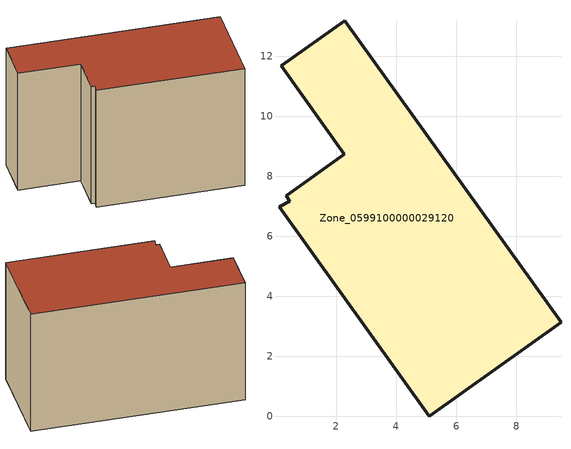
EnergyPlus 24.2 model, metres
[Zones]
Zone_0599100000029120
 floor ground (C_G): 9.49,3.13 5.09,0 0.1,6.98 0.46,7.17 0.34,7.36 2.27,8.73 0.17,11.67 2.29,13.19 z0
 wall outside (C_F): 5.09,0 9.49,3.13 2.29,13.19 0.17,11.67 2.27,8.73 0.34,7.36 0.46,7.17 0.1,6.98 5.09,0 z0:7.82
 roof outside (C_R): 0.34,7.36 0.46,7.17 0.1,6.98 5.09,0 9.49,3.13 2.29,13.19 0.17,11.67 2.27,8.73 z7.82
[BUILDING]
Pand.0599100000029120: North Axis=0; Terrain=City; Loads Convergence Tolerance Value=0.04; Temperature Convergence Tolerance Value=0.4; Solar Distribution=FullExterior; Maximum Number of Warmup Days=25; Minimum Number of Warmup Days=1
[Site:Location]
Rotterdam.The.Hague.AP_ZH_NLD Design_Conditions: Latitude=51.96; Longitude=4.45; Time Zone=1; Elevation=-4.5
[SITE:GROUNDTEMPERATURE:BUILDINGSURFACE]
18, 18, 18, 18, 18, 18, 18, 18, 18, 18, 18, 18
[MATERIAL] Thermal Absorptance=0.9; Solar Absorptance=0.7; Visible Absorptance=0.7
Name | Roughness | Thickness | Conductivity | Density | Specific Heat
G.TI.1975-1991 | MediumSmooth | 0.15 | 0.288461 | 540 | 1210
F.TI.1975-1991 | Rough | 0.3 | 0.230769 | 1920 | 840
R.TI.1975-1991 | MediumRough | 0.2 | 0.153846 | 1500 | 1000
[CONSTRUCTION]
C_G: G.TI.1975-1991
C_F: F.TI.1975-1991
C_R: R.TI.1975-1991
[ZONE]
Zone_0599100000029120: Type=1; Multiplier=1; Ceiling Height=Autocalculate; Volume=Autocalculate; Floor Area=autocalculate; Part of Total Floor Area=Yes
[ZONEINFILTRATION:DESIGNFLOWRATE]
Infil_Zone_0599100000029120: Zone or ZoneList or Space or SpaceList=Zone_0599100000029120; Schedule=AlwaysOn; Design Flow Rate Calculation Method=Flow/Area; Flow Rate per Floor Area=0.003; Constant Term Coefficient=1; Temperature Term Coefficient=0; Velocity Term Coefficient=0; Velocity Squared Term Coefficient=0
[HVACTEMPLATE:ZONE:IDEALLOADSAIRSYSTEM]
Zone_0599100000029120: Maximum Heating Supply Air Temperature=50; Minimum Cooling Supply Air Temperature=13; Maximum Heating Supply Air Humidity Ratio=0.0156; Minimum Cooling Supply Air Humidity Ratio=0.0077; Heating Limit=NoLimit; Cooling Limit=NoLimit; Dehumidification Control Type=ConstantSensibleHeatRatio; Cooling Sensible Heat Ratio=0.7; Dehumidification Setpoint=60; Humidification Control Type=None; Humidification Setpoint=30; Outdoor Air Method=None; Outdoor Air Flow Rate per Person=0.00944; Outdoor Air Flow Rate per Zone Floor Area=0; Outdoor Air Flow Rate per Zone=0; Demand Controlled Ventilation Type=None; Outdoor Air Economizer Type=NoEconomizer; Heat Recovery Type=None; Sensible Heat Recovery Effectiveness=0.7; Latent Heat Recovery Effectiveness=0.65
[ZONECONTROL:THERMOSTAT]
ThermostatControl_Zone_0599100000029120: Zone or ZoneList=Zone_0599100000029120; Control Type Schedule=DualSetpointControlType; Control 1=Thermostat_Zone_0599100000029120; Temperature Difference Between Cutout And Setpoint=0
[THERMOSTATSETPOINT:DUALSETPOINT]
Thermostat_Zone_0599100000029120: Heating Setpoint Temperature Schedule=HeatingSetpoint_Zone_0599100000029120; Cooling Setpoint Temperature Schedule=CoolingSetpoint_Zone_0599100000029120
[SCHEDULE:COMPACT]
HeatingSetpoint_Zone_0599100000029120: Through: 12/31, For: AllDays, Until: 24:00, 21
CoolingSetpoint_Zone_0599100000029120: Through: 12/31, For: AllDays, Until: 24:00, 24
DualSetpointControlType: Through: 12/31, For: AllDays, Until: 24:00, 4
AlwaysOn: Through: 12/31, For: AllDays, Until: 24:00, 1
